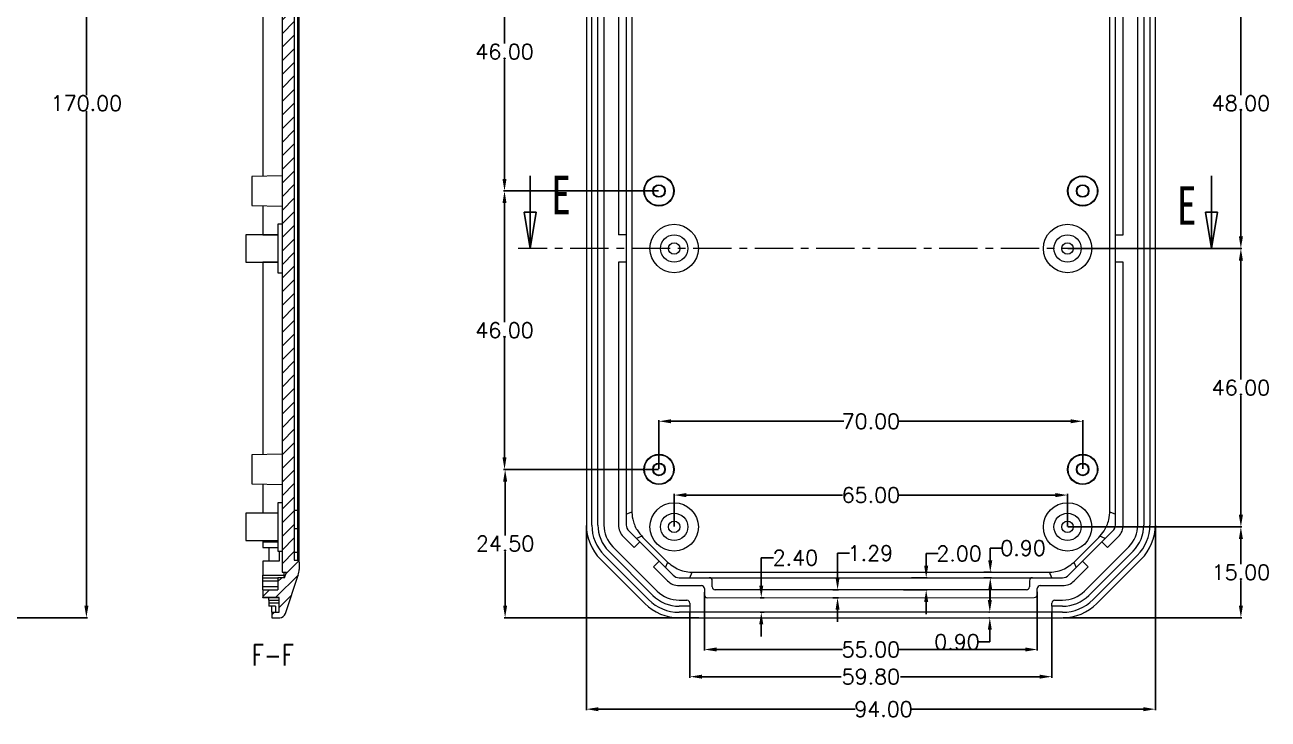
# Model space of a CAD drawing. Header units: inches. Extents: x 1153 to 4131, y 573 to 1071.
# Drawn here: x 2130.4 to 2335.8, y 744 to 858.7 of the extents above; entities that cross this region are included whole.
import ezdxf

# ---------------------------------------------------------------- set-up
doc = ezdxf.new("R2010")
doc.units = ezdxf.units.IN
doc.linetypes.add('CENTER', pattern=[10.16, 6.35, -1.27, 1.27, -1.27])
doc.styles.add('SLDTEXTSTYLE0', font='TXT', dxfattribs={"width": 0.75})
doc.styles.add('SLDTEXTSTYLE3', font='TXT', dxfattribs={"width": 0.75, "bigfont": 'bigfont'})
doc.styles.get("Standard").update_dxf_attribs({"font": 'txt', "bigfont": 'gbcbig.shx'})
doc.dimstyles.new('2.5', dxfattribs={"dimtxt": 2.5, "dimasz": 2, "dimexe": 0.18, "dimexo": 0.0625, "dimgap": 0.09, "dimtad": 0, "dimtih": 1, "dimtoh": 1, "dimzin": 0, "dimdsep": 46, "dimtxsty": 'Standard', "dimcen": 2, "dimadec": 0, "dimazin": 0, "dimtfac": 1, "dimtofl": 0, "dimtmove": 0, "dimatfit": 3, "dimfxl": 1, "dimtolj": 1, "dimtzin": 0, "dimarcsym": 0})

# ---------------------------------------------------------------- blocks, each defined once
blk = doc.blocks.new('_CLOSED')
at = {"color": 0, "linetype": 'ByBlock', "lineweight": -2}
for p, q in [((-1, 0.166667), (0, 0)), ((-1, 0.166667), (-1, -0.166667)), ((0, 0), (-1, -0.166667)), ((0, 0), (-1, 0))]:
    blk.add_line(p, q, dxfattribs=at)
blk = doc.blocks.new('*D310')
at = {"color": 0, "lineweight": -2}
for p, q in [((2108.69, 930.8), (2140.72, 930.8)), ((2140.54, 928.8), (2140.54, 847.14)), ((2140.54, 762.8), (2140.54, 844.46)), ((2109.81, 760.8), (2140.72, 760.8))]:
    blk.add_line(p, q, dxfattribs=at)
at = {"color": 0}
for points in [[(2140.21, 928.8), (2140.88, 928.8), (2140.54, 930.8)], [(2140.21, 762.8), (2140.88, 762.8), (2140.54, 760.8)]]:
    blk.add_solid(points, dxfattribs=at)
at = {"layer": 'Defpoints', "color": 0}
for p in [(2108.63, 930.8), (2140.54, 930.8), (2109.74, 760.8)]:
    blk.add_point(p, dxfattribs=at)
at = {"color": 0, "insert": (2140.54, 845.8), "char_height": 2.5, "attachment_point": 5}
blk.add_mtext('\\A1;170.00', dxfattribs=at)
blk = doc.blocks.new('*D313')
at = {"color": 0, "lineweight": -2}
for p, q in [((2223.14, 776.05), (2223.14, 745.51)), ((2317.14, 776.05), (2317.14, 745.51)), ((2225.14, 745.69), (2267.56, 745.69)), ((2315.14, 745.69), (2276.9, 745.69))]:
    blk.add_line(p, q, dxfattribs=at)
at = {"color": 0}
for points in [[(2225.14, 746.02), (2225.14, 745.35), (2223.14, 745.69)], [(2315.14, 746.02), (2315.14, 745.35), (2317.14, 745.69)]]:
    blk.add_solid(points, dxfattribs=at)
at = {"layer": 'Defpoints', "color": 0}
for p in [(2223.14, 776.12), (2317.14, 776.12), (2317.14, 745.69)]:
    blk.add_point(p, dxfattribs=at)
at = {"color": 0, "insert": (2272.23, 745.69), "char_height": 2.5, "attachment_point": 5}
blk.add_mtext('\\A1;94.00', dxfattribs=at)
blk = doc.blocks.new('*D314')
at = {"color": 0, "lineweight": -2}
for p, q in [((2240.24, 761.64), (2240.24, 750.88)), ((2300.04, 761.64), (2300.04, 750.88)), ((2242.24, 751.06), (2265.26, 751.06)), ((2298.04, 751.06), (2275.02, 751.06))]:
    blk.add_line(p, q, dxfattribs=at)
at = {"color": 0}
for points in [[(2242.24, 751.39), (2242.24, 750.73), (2240.24, 751.06)], [(2298.04, 751.39), (2298.04, 750.73), (2300.04, 751.06)]]:
    blk.add_solid(points, dxfattribs=at)
at = {"layer": 'Defpoints', "color": 0}
for p in [(2240.24, 761.7), (2300.04, 761.7), (2300.04, 751.06)]:
    blk.add_point(p, dxfattribs=at)
at = {"color": 0, "insert": (2270.14, 751.06), "char_height": 2.5, "attachment_point": 5}
blk.add_mtext('\\A1;59.80', dxfattribs=at)
blk = doc.blocks.new('*D317')
at = {"color": 0, "lineweight": -2}
for p, q in [((2242.64, 765.04), (2242.64, 755.37)), ((2297.64, 765.05), (2297.64, 755.37)), ((2244.64, 755.55), (2265.47, 755.55)), ((2295.64, 755.55), (2274.81, 755.55))]:
    blk.add_line(p, q, dxfattribs=at)
at = {"color": 0}
for points in [[(2244.64, 755.88), (2244.64, 755.22), (2242.64, 755.55)], [(2295.64, 755.88), (2295.64, 755.22), (2297.64, 755.55)]]:
    blk.add_solid(points, dxfattribs=at)
at = {"layer": 'Defpoints', "color": 0}
for p in [(2242.64, 765.1), (2297.64, 765.12), (2297.64, 755.55)]:
    blk.add_point(p, dxfattribs=at)
at = {"color": 0, "insert": (2270.14, 755.55), "char_height": 2.5, "attachment_point": 5}
blk.add_mtext('\\A1;55.00', dxfattribs=at)
blk = doc.blocks.new('*D318')
at = {"color": 0, "lineweight": -2}
for p, q in [((2289.79, 763.7), (2289.79, 765.7)), ((2289.73, 761.7), (2289.61, 761.7)), ((2289.73, 760.8), (2289.61, 760.8)), ((2289.79, 758.8), (2289.79, 756.8)), ((2289.79, 756.8), (2287.79, 756.8))]:
    blk.add_line(p, q, dxfattribs=at)
at = {"color": 0}
for points in [[(2289.46, 763.7), (2290.12, 763.7), (2289.79, 761.7)], [(2289.46, 758.8), (2290.12, 758.8), (2289.79, 760.8)]]:
    blk.add_solid(points, dxfattribs=at)
at = {"layer": 'Defpoints', "color": 0}
for p in [(2289.79, 761.7), (2289.79, 760.8), (2289.79, 760.8)]:
    blk.add_point(p, dxfattribs=at)
at = {"color": 0, "insert": (2284.37, 756.8), "char_height": 2.5, "attachment_point": 5}
blk.add_mtext('\\A1;0.90', dxfattribs=at)
blk = doc.blocks.new('*D319')
at = {"color": 0, "lineweight": -2}
for p, q in [((2252.04, 766.11), (2252.04, 770.7)), ((2252.04, 770.7), (2254.04, 770.7)), ((2252.49, 764.11), (2251.86, 764.11)), ((2252.49, 761.7), (2251.86, 761.7)), ((2252.04, 759.7), (2252.04, 757.7))]:
    blk.add_line(p, q, dxfattribs=at)
at = {"color": 0}
for points in [[(2251.7, 766.11), (2252.37, 766.11), (2252.04, 764.11)], [(2251.7, 759.7), (2252.37, 759.7), (2252.04, 761.7)]]:
    blk.add_solid(points, dxfattribs=at)
at = {"layer": 'Defpoints', "color": 0}
for p in [(2252.04, 764.11), (2252.55, 764.11), (2252.55, 761.7)]:
    blk.add_point(p, dxfattribs=at)
at = {"color": 0, "insert": (2257.67, 770.7), "char_height": 2.5, "attachment_point": 5}
blk.add_mtext('\\A1;2.40', dxfattribs=at)
blk = doc.blocks.new('*D320')
at = {"color": 0, "lineweight": -2}
for p, q in [((2264.64, 767.4), (2264.64, 771.47)), ((2264.64, 771.47), (2266.64, 771.47)), ((2263.86, 765.4), (2264.82, 765.4)), ((2263.86, 764.11), (2264.82, 764.11)), ((2264.64, 762.11), (2264.64, 760.11))]:
    blk.add_line(p, q, dxfattribs=at)
at = {"color": 0}
for points in [[(2264.31, 767.4), (2264.97, 767.4), (2264.64, 765.4)], [(2264.31, 762.11), (2264.97, 762.11), (2264.64, 764.11)]]:
    blk.add_solid(points, dxfattribs=at)
at = {"layer": 'Defpoints', "color": 0}
for p in [(2263.8, 765.4), (2263.8, 764.11), (2264.64, 765.4)]:
    blk.add_point(p, dxfattribs=at)
at = {"color": 0, "insert": (2270.06, 771.47), "char_height": 2.5, "attachment_point": 5}
blk.add_mtext('\\A1;1.29', dxfattribs=at)
blk = doc.blocks.new('*D321')
at = {"color": 0, "lineweight": -2}
for p, q in [((2279.28, 769.4), (2279.28, 771.4)), ((2279.28, 771.4), (2281.28, 771.4)), ((2276.83, 767.4), (2279.46, 767.4)), ((2275.54, 765.4), (2279.46, 765.4)), ((2279.28, 763.4), (2279.28, 761.4))]:
    blk.add_line(p, q, dxfattribs=at)
at = {"color": 0}
for points in [[(2278.95, 769.4), (2279.62, 769.4), (2279.28, 767.4)], [(2278.95, 763.4), (2279.62, 763.4), (2279.28, 765.4)]]:
    blk.add_solid(points, dxfattribs=at)
at = {"layer": 'Defpoints', "color": 0}
for p in [(2276.76, 767.4), (2279.28, 767.4), (2275.48, 765.4)]:
    blk.add_point(p, dxfattribs=at)
at = {"color": 0, "insert": (2284.71, 771.4), "char_height": 2.5, "attachment_point": 5}
blk.add_mtext('\\A1;2.00', dxfattribs=at)
blk = doc.blocks.new('*D322')
at = {"color": 0, "lineweight": -2}
for p, q in [((2289.87, 770.3), (2289.87, 772.3)), ((2289.87, 772.3), (2291.87, 772.3)), ((2288.79, 768.3), (2290.05, 768.3)), ((2288.79, 767.4), (2290.05, 767.4)), ((2289.87, 765.4), (2289.87, 763.4))]:
    blk.add_line(p, q, dxfattribs=at)
at = {"color": 0}
for points in [[(2289.53, 770.3), (2290.2, 770.3), (2289.87, 768.3)], [(2289.53, 765.4), (2290.2, 765.4), (2289.87, 767.4)]]:
    blk.add_solid(points, dxfattribs=at)
at = {"layer": 'Defpoints', "color": 0}
for p in [(2288.73, 768.3), (2289.87, 768.3), (2288.73, 767.4)]:
    blk.add_point(p, dxfattribs=at)
at = {"color": 0, "insert": (2295.29, 772.3), "char_height": 2.5, "attachment_point": 5}
blk.add_mtext('\\A1;0.90', dxfattribs=at)
blk = doc.blocks.new('*D323')
at = {"color": 0, "lineweight": -2}
for p, q in [((2237.64, 775.87), (2237.64, 781.24)), ((2239.64, 781.06), (2265.47, 781.06)), ((2300.64, 781.06), (2274.81, 781.06)), ((2302.64, 775.87), (2302.64, 781.24))]:
    blk.add_line(p, q, dxfattribs=at)
at = {"color": 0}
for points in [[(2239.64, 781.39), (2239.64, 780.72), (2237.64, 781.06)], [(2300.64, 781.39), (2300.64, 780.72), (2302.64, 781.06)]]:
    blk.add_solid(points, dxfattribs=at)
at = {"layer": 'Defpoints', "color": 0}
for p in [(2302.64, 781.06), (2237.64, 775.8), (2302.64, 775.8)]:
    blk.add_point(p, dxfattribs=at)
at = {"color": 0, "insert": (2270.14, 781.06), "char_height": 2.5, "attachment_point": 5}
blk.add_mtext('\\A1;65.00', dxfattribs=at)
blk = doc.blocks.new('*D324')
at = {"color": 0, "lineweight": -2}
for p, q in [((2235.14, 785.37), (2235.14, 793.43)), ((2237.14, 793.25), (2265.67, 793.25)), ((2303.14, 793.25), (2274.6, 793.25)), ((2305.14, 785.37), (2305.14, 793.43))]:
    blk.add_line(p, q, dxfattribs=at)
at = {"color": 0}
for points in [[(2237.14, 793.59), (2237.14, 792.92), (2235.14, 793.25)], [(2303.14, 793.59), (2303.14, 792.92), (2305.14, 793.25)]]:
    blk.add_solid(points, dxfattribs=at)
at = {"layer": 'Defpoints', "color": 0}
for p in [(2305.14, 793.25), (2235.14, 785.3), (2305.14, 785.3)]:
    blk.add_point(p, dxfattribs=at)
at = {"color": 0, "insert": (2270.14, 793.25), "char_height": 2.5, "attachment_point": 5}
blk.add_mtext('\\A1;70.00', dxfattribs=at)
blk = doc.blocks.new('*D325')
at = {"color": 0, "lineweight": -2}
for p, q in [((2302.7, 775.8), (2331.45, 775.8)), ((2331.27, 773.8), (2331.27, 769.64)), ((2331.27, 762.8), (2331.27, 766.96)), ((2301.89, 760.8), (2331.45, 760.8))]:
    blk.add_line(p, q, dxfattribs=at)
at = {"color": 0}
for points in [[(2330.94, 773.8), (2331.61, 773.8), (2331.27, 775.8)], [(2330.94, 762.8), (2331.61, 762.8), (2331.27, 760.8)]]:
    blk.add_solid(points, dxfattribs=at)
at = {"layer": 'Defpoints', "color": 0}
for p in [(2302.64, 775.8), (2331.27, 775.8), (2301.83, 760.8)]:
    blk.add_point(p, dxfattribs=at)
at = {"color": 0, "insert": (2331.27, 768.3), "char_height": 2.5, "attachment_point": 5}
blk.add_mtext('\\A1;15.00', dxfattribs=at)
blk = doc.blocks.new('*D326')
at = {"color": 0, "lineweight": -2}
for p, q in [((2302.7, 821.8), (2331.45, 821.8)), ((2331.27, 819.8), (2331.27, 800.14)), ((2331.27, 777.8), (2331.27, 797.46)), ((2302.7, 775.8), (2331.45, 775.8))]:
    blk.add_line(p, q, dxfattribs=at)
at = {"color": 0}
for points in [[(2330.94, 819.8), (2331.61, 819.8), (2331.27, 821.8)], [(2330.94, 777.8), (2331.61, 777.8), (2331.27, 775.8)]]:
    blk.add_solid(points, dxfattribs=at)
at = {"layer": 'Defpoints', "color": 0}
for p in [(2302.64, 821.8), (2331.27, 821.8), (2302.64, 775.8)]:
    blk.add_point(p, dxfattribs=at)
at = {"color": 0, "insert": (2331.27, 798.8), "char_height": 2.5, "attachment_point": 5}
blk.add_mtext('\\A1;46.00', dxfattribs=at)
blk = doc.blocks.new('*D327')
at = {"color": 0, "lineweight": -2}
for p, q in [((2302.7, 869.8), (2331.45, 869.8)), ((2331.27, 867.8), (2331.27, 847.14)), ((2331.27, 823.8), (2331.27, 844.46)), ((2302.7, 821.8), (2331.45, 821.8))]:
    blk.add_line(p, q, dxfattribs=at)
at = {"color": 0}
for points in [[(2330.94, 867.8), (2331.61, 867.8), (2331.27, 869.8)], [(2330.94, 823.8), (2331.61, 823.8), (2331.27, 821.8)]]:
    blk.add_solid(points, dxfattribs=at)
at = {"layer": 'Defpoints', "color": 0}
for p in [(2302.64, 869.8), (2331.27, 869.8), (2302.64, 821.8)]:
    blk.add_point(p, dxfattribs=at)
at = {"color": 0, "insert": (2331.27, 845.8), "char_height": 2.5, "attachment_point": 5}
blk.add_mtext('\\A1;48.00', dxfattribs=at)
blk = doc.blocks.new('*D335')
at = {"color": 0, "lineweight": -2}
for p, q in [((2235.08, 785.3), (2209.54, 785.3)), ((2209.72, 783.3), (2209.72, 774.39)), ((2209.72, 762.8), (2209.72, 771.71)), ((2241.74, 760.8), (2209.54, 760.8))]:
    blk.add_line(p, q, dxfattribs=at)
at = {"color": 0}
for points in [[(2209.39, 783.3), (2210.05, 783.3), (2209.72, 785.3)], [(2209.39, 762.8), (2210.05, 762.8), (2209.72, 760.8)]]:
    blk.add_solid(points, dxfattribs=at)
at = {"layer": 'Defpoints', "color": 0}
for p in [(2209.72, 785.3), (2235.14, 785.3), (2241.81, 760.8)]:
    blk.add_point(p, dxfattribs=at)
at = {"color": 0, "insert": (2209.72, 773.05), "char_height": 2.5, "attachment_point": 5}
blk.add_mtext('\\A1;24.50', dxfattribs=at)
blk = doc.blocks.new('*D336')
at = {"color": 0, "lineweight": -2}
for p, q in [((2235.08, 831.3), (2209.44, 831.3)), ((2209.62, 829.3), (2209.62, 809.64)), ((2209.62, 787.3), (2209.62, 806.96)), ((2235.08, 785.3), (2209.44, 785.3))]:
    blk.add_line(p, q, dxfattribs=at)
at = {"color": 0}
for points in [[(2209.28, 829.3), (2209.95, 829.3), (2209.62, 831.3)], [(2209.28, 787.3), (2209.95, 787.3), (2209.62, 785.3)]]:
    blk.add_solid(points, dxfattribs=at)
at = {"layer": 'Defpoints', "color": 0}
for p in [(2209.62, 831.3), (2235.14, 831.3), (2235.14, 785.3)]:
    blk.add_point(p, dxfattribs=at)
at = {"color": 0, "insert": (2209.62, 808.3), "char_height": 2.5, "attachment_point": 5}
blk.add_mtext('\\A1;46.00', dxfattribs=at)
blk = doc.blocks.new('*D337')
at = {"color": 0, "lineweight": -2}
for p, q in [((2235.08, 877.3), (2209.44, 877.3)), ((2209.62, 875.3), (2209.62, 855.64)), ((2209.62, 833.3), (2209.62, 852.96)), ((2235.08, 831.3), (2209.44, 831.3))]:
    blk.add_line(p, q, dxfattribs=at)
at = {"color": 0}
for points in [[(2209.28, 875.3), (2209.95, 875.3), (2209.62, 877.3)], [(2209.28, 833.3), (2209.95, 833.3), (2209.62, 831.3)]]:
    blk.add_solid(points, dxfattribs=at)
at = {"layer": 'Defpoints', "color": 0}
for p in [(2209.62, 877.3), (2235.14, 877.3), (2235.14, 831.3)]:
    blk.add_point(p, dxfattribs=at)
at = {"color": 0, "insert": (2209.62, 854.3), "char_height": 2.5, "attachment_point": 5}
blk.add_mtext('\\A1;46.00', dxfattribs=at)

msp = doc.modelspace()

# ---------------------------------------------------------------- hatches: boundary and pattern name
at = {"linetype": 'Continuous', "lineweight": 0}
h = msp.add_hatch(dxfattribs=at)
h.set_pattern_fill('ANSI31', color=4, scale=0.5, style=0)
edge = h.paths.add_edge_path(flags=0)
edge.add_line((2174.894, 770.303), (2174.894, 921.303))
edge.add_line((2174.894, 921.303), (2175.394, 921.303))
edge.add_arc((2175.394, 921.603), 0.3, 270, 360)
edge.add_line((2175.694, 921.603), (2175.694, 922.817))
edge.add_arc((2172.694, 922.817), 3, 0, 18.43495)
edge.add_line((2175.54, 923.765), (2173.422, 930.12))
edge.add_arc((2172.473, 929.803), 1, 18.43495, 90)
edge.add_line((2172.473, 930.803), (2171.194, 930.803))
edge.add_line((2171.194, 930.803), (2171.194, 929.903))
edge.add_line((2171.194, 929.903), (2172.394, 929.903))
edge.add_line((2172.394, 929.903), (2172.394, 927.503))
edge.add_line((2172.394, 927.503), (2169.694, 927.503))
edge.add_line((2169.694, 927.503), (2169.694, 926.203))
edge.add_line((2169.694, 926.203), (2172.194, 926.203))
edge.add_line((2172.194, 926.203), (2172.194, 924.203))
edge.add_line((2172.194, 924.203), (2173.285, 924.203))
edge.add_line((2173.285, 924.203), (2173.585, 923.303))
edge.add_line((2173.585, 923.303), (2172.894, 923.303))
edge.add_line((2172.894, 923.303), (2172.894, 768.303))
edge.add_line((2172.894, 768.303), (2173.585, 768.303))
edge.add_line((2173.585, 768.303), (2173.285, 767.403))
edge.add_line((2173.285, 767.403), (2172.194, 767.403))
edge.add_line((2172.194, 767.403), (2172.194, 765.403))
edge.add_line((2172.194, 765.403), (2169.694, 765.403))
edge.add_line((2169.694, 765.403), (2169.694, 764.117))
edge.add_line((2169.694, 764.117), (2172.394, 764.117))
edge.add_line((2172.394, 764.117), (2172.394, 761.703))
edge.add_line((2172.394, 761.703), (2171.194, 761.703))
edge.add_line((2171.194, 761.703), (2171.194, 760.803))
edge.add_line((2171.194, 760.803), (2172.473, 760.803))
edge.add_arc((2172.473, 761.803), 1, 270, 341.56505)
edge.add_line((2173.422, 761.487), (2175.54, 767.842))
edge.add_arc((2172.694, 768.79), 3, 341.56505, 360)
edge.add_line((2175.694, 768.79), (2175.694, 770.003))
edge.add_arc((2175.394, 770.003), 0.3, 360, 450)
edge.add_line((2175.394, 770.303), (2174.894, 770.303))

# ---------------------------------------------------------------- linework, layer by layer
at = {"color": 7, "linetype": 'Continuous', "lineweight": 15}
for p, q in [((2172.894, 923.303), (2172.894, 768.303)), ((2174.894, 921.303), (2174.894, 770.303)), ((2223.139, 915.49), (2223.139, 776.117)), ((2224.039, 776.117), (2224.039, 915.49)), ((2225.039, 776.117), (2225.039, 915.49)), ((2226.039, 915.49), (2226.039, 776.117)), ((2314.239, 776.117), (2314.239, 915.49)), ((2315.239, 915.49), (2315.239, 776.117)), ((2316.239, 915.49), (2316.239, 776.117)), ((2317.139, 776.117), (2317.139, 915.49)), ((2175.394, 913.077), (2175.394, 778.53)), ((2175.694, 778.53), (2175.694, 913.077)), ((2230.639, 913.077), (2230.639, 778.53)), ((2309.639, 778.53), (2309.639, 913.077)), ((2169.694, 867.553), (2169.694, 833.748)), ((2228.439, 867.553), (2228.439, 824.053)), ((2229.739, 867.553), (2229.739, 824.053)), ((2310.539, 824.053), (2310.539, 867.553)), ((2311.839, 824.053), (2311.839, 867.553)), ((2172.894, 833.803), (2167.894, 833.716)), ((2167.894, 833.716), (2167.894, 828.891)), ((2167.894, 828.891), (2172.894, 828.803)), ((2169.694, 828.859), (2169.694, 824.053)), ((2172.894, 825.803), (2172.194, 825.803)), ((2172.194, 825.803), (2172.194, 817.803)), ((2172.194, 824.053), (2166.894, 824.053)), ((2166.894, 824.053), (2166.894, 821.803)), ((2169.694, 824.053), (2172.194, 824.053)), ((2229.739, 824.053), (2228.439, 824.053)), ((2229.739, 824.053), (2229.739, 819.553)), ((2310.539, 824.053), (2311.839, 824.053)), ((2310.539, 819.553), (2310.539, 824.053)), ((2166.894, 821.803), (2166.894, 819.553)), ((2166.894, 819.553), (2172.194, 819.553)), ((2172.194, 819.553), (2169.694, 819.553)), ((2169.694, 819.553), (2169.694, 787.748)), ((2229.739, 819.553), (2228.439, 819.553)), ((2228.439, 819.553), (2228.439, 776.117)), ((2229.739, 819.553), (2229.739, 776.117)), ((2311.839, 819.553), (2310.539, 819.553)), ((2310.539, 776.117), (2310.539, 819.553)), ((2311.839, 776.117), (2311.839, 819.553)), ((2172.194, 817.803), (2172.894, 817.803)), ((2172.894, 787.803), (2167.894, 787.716)), ((2167.894, 787.716), (2167.894, 782.891)), ((2167.894, 782.891), (2172.894, 782.803)), ((2169.694, 782.859), (2169.694, 778.053)), ((2172.894, 779.803), (2172.194, 779.803)), ((2172.194, 779.803), (2172.194, 771.803)), ((2175.394, 778.53), (2174.894, 778.53)), ((2175.394, 778.53), (2175.694, 778.53)), ((2172.194, 778.053), (2166.894, 778.053)), ((2166.894, 778.053), (2166.894, 775.803)), ((2229.739, 777.895), (2230.644, 778.27)), ((2309.634, 778.27), (2310.539, 777.895)), ((2166.894, 775.803), (2166.894, 773.553)), ((2175.394, 775.472), (2174.894, 775.472)), ((2175.394, 775.472), (2175.394, 771.57)), ((2175.694, 771.358), (2175.694, 775.26)), ((2230.149, 775.127), (2231.965, 773.311)), ((2308.313, 773.311), (2310.129, 775.127)), ((2166.894, 773.553), (2172.194, 773.553)), ((2169.694, 773.553), (2169.694, 773.311)), ((2169.694, 773.311), (2172.194, 773.311)), ((2169.694, 773.311), (2169.694, 772.392)), ((2169.694, 772.392), (2172.194, 772.392)), ((2170.694, 772.392), (2170.694, 770.129)), ((2227.533, 772.511), (2234.847, 765.197)), ((2229.23, 774.208), (2231.046, 772.392)), ((2231.965, 773.311), (2231.046, 772.392)), ((2232.311, 774.245), (2231.406, 773.87)), ((2231.965, 773.311), (2235.147, 770.129)), ((2232.491, 774.058), (2236.393, 770.156)), ((2303.885, 770.156), (2307.787, 774.058)), ((2305.131, 770.129), (2308.313, 773.311)), ((2305.432, 765.197), (2312.745, 772.511)), ((2308.872, 773.87), (2307.967, 774.245)), ((2308.313, 773.311), (2309.232, 772.392)), ((2309.232, 772.392), (2311.048, 774.208)), ((2172.194, 771.803), (2172.894, 771.803)), ((2172.394, 771.803), (2172.394, 770.129)), ((2175.394, 771.57), (2174.894, 771.57)), ((2174.894, 770.303), (2175.394, 770.303)), ((2225.482, 770.46), (2232.796, 763.147)), ((2233.432, 763.783), (2226.119, 771.097)), ((2234.139, 764.49), (2226.826, 771.804)), ((2313.452, 771.804), (2306.139, 764.49)), ((2314.16, 771.097), (2306.846, 763.783)), ((2307.482, 763.147), (2314.796, 770.46)), ((2172.394, 770.129), (2169.694, 770.129)), ((2169.694, 770.129), (2169.694, 767.813)), ((2172.894, 768.303), (2173.585, 768.303)), ((2173.285, 767.403), (2173.585, 768.303)), ((2175.694, 770.003), (2175.694, 768.79)), ((2235.147, 770.129), (2234.228, 769.21)), ((2234.228, 769.21), (2236.544, 766.894)), ((2235.147, 770.129), (2237.463, 767.813)), ((2236.206, 769.071), (2236.581, 769.976)), ((2240.231, 767.403), (2240.605, 768.308)), ((2240.865, 768.303), (2299.413, 768.303)), ((2300.048, 767.403), (2299.673, 768.308)), ((2302.815, 767.813), (2305.131, 770.129)), ((2303.698, 769.976), (2304.072, 769.071)), ((2303.735, 766.894), (2306.05, 769.21)), ((2305.131, 770.129), (2306.05, 769.21)), ((2169.694, 767.813), (2173.206, 767.813)), ((2169.694, 767.403), (2169.694, 767.813)), ((2169.694, 766.903), (2169.694, 767.403)), ((2169.694, 767.403), (2172.194, 767.403)), ((2169.694, 766.903), (2172.194, 766.903)), ((2169.694, 765.903), (2169.694, 766.903)), ((2172.194, 767.403), (2172.194, 765.403)), ((2173.285, 767.403), (2172.194, 767.403)), ((2173.422, 761.487), (2175.54, 767.842)), ((2238.453, 767.403), (2243.439, 767.403)), ((2243.439, 767.403), (2296.839, 767.403)), ((2243.939, 765.903), (2243.939, 766.903)), ((2296.339, 766.903), (2296.339, 765.903)), ((2296.839, 767.403), (2301.825, 767.403)), ((2172.194, 765.903), (2169.694, 765.903)), ((2169.694, 765.403), (2169.694, 765.903)), ((2169.694, 765.403), (2169.694, 764.117)), ((2169.694, 765.403), (2172.194, 765.403)), ((2172.394, 764.117), (2169.694, 764.117)), ((2169.694, 764.104), (2169.694, 764.117)), ((2172.394, 764.104), (2169.694, 764.104)), ((2170.694, 763.703), (2170.694, 764.104)), ((2172.394, 761.703), (2172.394, 764.117)), ((2238.453, 766.103), (2242.139, 766.103)), ((2242.639, 765.603), (2242.639, 764.604)), ((2243.139, 764.104), (2297.139, 764.128)), ((2295.839, 765.403), (2244.439, 765.403)), ((2297.639, 764.628), (2297.639, 765.603)), ((2298.139, 766.103), (2301.825, 766.103)), ((2170.694, 763.703), (2172.394, 763.703)), ((2170.694, 763.703), (2170.694, 763.203)), ((2170.694, 763.203), (2170.694, 762.703)), ((2172.394, 763.203), (2170.694, 763.203)), ((2171.794, 762.703), (2170.694, 762.703)), ((2171.194, 761.703), (2171.194, 762.703)), ((2171.794, 762.703), (2171.794, 761.703)), ((2238.453, 763.703), (2239.739, 763.703)), ((2240.239, 762.703), (2238.453, 762.703)), ((2240.239, 763.203), (2240.239, 762.703)), ((2240.239, 762.703), (2240.239, 761.703)), ((2300.039, 762.703), (2300.039, 763.203)), ((2301.825, 762.703), (2300.039, 762.703)), ((2300.039, 762.703), (2300.039, 761.703)), ((2300.539, 763.703), (2301.825, 763.703)), ((2171.194, 761.703), (2171.194, 760.803)), ((2171.194, 761.703), (2172.394, 761.703)), ((2171.194, 760.803), (2172.473, 760.803)), ((2301.825, 761.703), (2238.453, 761.703)), ((2238.453, 760.803), (2301.825, 760.803))]:
    msp.add_line(p, q, dxfattribs=at)
at = {"color": 7, "linetype": 'Continuous', "lineweight": 30}
for p, q in [((2213.854, 833.803), (2213.854, 821.803)), ((2326.424, 833.803), (2326.424, 821.803))]:
    msp.add_line(p, q, dxfattribs=at)
at = {"color": 1, "linetype": 'CENTER', "lineweight": 0}
msp.add_line((2328.424, 821.803), (2211.854, 821.803), dxfattribs=at)
at = {"color": 7, "linetype": 'Continuous', "lineweight": 15}
for centre, radius in [((2235.139, 831.303), 2.5), ((2235.139, 831.303), 2.413), ((2235.139, 831.303), 1.037), ((2235.139, 831.303), 0.95), ((2305.139, 831.303), 2.5), ((2305.139, 831.303), 2.413), ((2305.139, 831.303), 1.037), ((2305.139, 831.303), 0.95), ((2237.639, 821.803), 4), ((2302.639, 821.803), 4), ((2237.639, 821.803), 2.25), ((2302.639, 821.803), 2.25), ((2237.639, 821.803), 0.95), ((2302.639, 821.803), 0.95), ((2235.139, 785.303), 2.5), ((2235.139, 785.303), 2.413), ((2305.139, 785.303), 2.5), ((2305.139, 785.303), 2.413), ((2235.139, 785.303), 1.037), ((2235.139, 785.303), 0.95), ((2305.139, 785.303), 1.037), ((2305.139, 785.303), 0.95), ((2237.639, 775.803), 4), ((2302.639, 775.803), 4), ((2237.639, 775.803), 2.25), ((2237.639, 775.803), 0.95), ((2302.639, 775.803), 2.25), ((2302.639, 775.803), 0.95)]:
    msp.add_circle(centre, radius, dxfattribs=at)
for centre, radius, start, end in [((2175.431, 775.207), 0.268, 11.42065, 98.05025), ((2231.139, 776.117), 8, 180, 225), ((2231.139, 776.117), 7.1, 180, 225), ((2231.139, 776.117), 6.1, 180, 225), ((2231.139, 776.117), 5.1, 180, 225), ((2231.139, 776.117), 2.7, 180, 225), ((2231.139, 776.117), 1.4, 180, 225), ((2309.139, 776.117), 1.4, 315, 0), ((2309.139, 776.117), 2.7, 315, 360), ((2309.139, 776.117), 5.1, 315, 0), ((2309.139, 776.117), 6.1, 315, 0), ((2309.139, 776.117), 7.1, 315, 0), ((2309.139, 776.117), 8, 315, 0), ((2175.431, 771.305), 0.268, 11.42065, 98.05025), ((2175.394, 770.003), 0.3, 360, 90), ((2172.694, 768.79), 3, 341.56505, 0), ((2238.453, 768.803), 2.7, 225, 270), ((2238.453, 768.803), 1.4, 225, 270), ((2243.439, 766.903), 0.5, 0, 90), ((2296.839, 766.903), 0.5, 90, 180), ((2301.825, 768.803), 1.4, 270, 315), ((2301.825, 768.803), 2.7, 270, 315), ((2238.453, 768.803), 6.1, 225, 270), ((2238.453, 768.803), 5.1, 225, 270), ((2242.139, 765.603), 0.5, 0, 90), ((2243.139, 764.604), 0.5, 180, 270.02535), ((2244.439, 765.903), 0.5, 180, 270), ((2295.839, 765.903), 0.5, 270, 0), ((2297.139, 764.628), 0.5, 270.02535, 0), ((2298.139, 765.603), 0.5, 90, 180), ((2301.825, 768.803), 5.1, 270, 315), ((2301.825, 768.803), 6.1, 270, 315), ((2238.453, 768.803), 8, 225, 270), ((2238.453, 768.803), 7.1, 225, 270), ((2239.739, 763.203), 0.5, 0, 90), ((2300.539, 763.203), 0.5, 90, 180), ((2301.825, 768.803), 7.1, 270, 315), ((2301.825, 768.803), 8, 270, 315), ((2172.473, 761.803), 1, 270, 341.56505)]:
    msp.add_arc(centre, radius, start, end, dxfattribs=at)
msp.add_ellipse((2154.312, 767.403), major_axis=(18.821, 3.385), ratio=0.7095423, start_param=6.0647245, end_param=6.1003305, dxfattribs=at)
for points, knots in [([(2175.394, 778.53), (2175.394, 777.944), (2175.394, 777.393), (2175.394, 776.335), (2175.394, 775.883), (2175.394, 775.472)], [0, 0, 0, 0, 0.5, 0.5, 1, 1, 1, 1]), ([(2175.694, 775.26), (2175.694, 775.295), (2175.694, 775.379), (2175.694, 775.53), (2175.694, 775.727), (2175.693, 776.012), (2175.693, 776.359), (2175.693, 776.756), (2175.693, 777.169), (2175.693, 777.589), (2175.694, 777.982), (2175.694, 778.285), (2175.694, 778.458), (2175.694, 778.53)], [0, 0, 0, 0, 0.0412174, 0.0968863, 0.1668225, 0.2509478, 0.386178, 0.4998822, 0.6123897, 0.7488765, 0.8568873, 0.9407196, 1, 1, 1, 1]), ([(2230.639, 778.53), (2230.668, 778.051), (2230.717, 777.25), (2231.05, 776.165), (2231.576, 775.102), (2232.143, 774.455), (2232.491, 774.058)], [0, 0, 0, 0, 0.2887177, 0.4826013, 0.6821057, 1, 1, 1, 1]), ([(2307.787, 774.058), (2308.105, 774.417), (2308.636, 775.017), (2309.168, 776.021), (2309.548, 777.143), (2309.604, 778.002), (2309.639, 778.53)], [0, 0, 0, 0, 0.288717, 0.48259976, 0.68210593, 1, 1, 1, 1]), ([(2175.394, 771.57), (2175.394, 771.156), (2175.394, 770.833), (2175.394, 770.396), (2175.394, 770.303), (2175.394, 770.303)], [0, 0, 0, 0, 0.5, 0.5, 1, 1, 1, 1]), ([(2175.694, 770.003), (2175.694, 770.004), (2175.694, 770.005), (2175.694, 770.017), (2175.694, 770.043), (2175.693, 770.1), (2175.693, 770.2), (2175.693, 770.35), (2175.693, 770.535), (2175.693, 770.756), (2175.694, 770.991), (2175.694, 771.187), (2175.694, 771.308), (2175.694, 771.358)], [0, 0, 0, 0, 0.0412174, 0.0968863, 0.1668225, 0.2509478, 0.386178, 0.4998822, 0.6123897, 0.7488765, 0.8568873, 0.9407196, 1, 1, 1, 1]), ([(2236.393, 770.156), (2236.988, 769.561), (2237.715, 769.068), (2239.162, 768.469), (2240.024, 768.303), (2240.865, 768.303)], [0, 0, 0, 0, 0.5, 0.5, 1, 1, 1, 1]), ([(2299.413, 768.303), (2300.254, 768.303), (2301.117, 768.469), (2302.563, 769.068), (2303.29, 769.561), (2303.885, 770.156)], [0, 0, 0, 0, 0.5, 0.5, 1, 1, 1, 1]), ([(2173.206, 767.813), (2173.198, 767.748), (2173.192, 767.691), (2173.184, 767.589), (2173.181, 767.545), (2173.181, 767.44), (2173.19, 767.403), (2173.206, 767.403)], [0, 0, 0, 0, 0.25, 0.25, 0.5, 0.5, 1, 1, 1, 1])]:
    msp.add_open_spline(points, degree=3, knots=knots, dxfattribs=at)

# ---------------------------------------------------------------- block references
at = {"color": 7, "linetype": 'Continuous', "lineweight": 30, "xscale": 6, "yscale": 6, "rotation": 270}
for p in [(2213.854, 821.803), (2326.424, 821.803)]:
    msp.add_blockref('_CLOSED', p, dxfattribs=at)

# ---------------------------------------------------------------- texts
at = {"color": 7, "linetype": 'Continuous', "char_height": 6.35, "attachment_point": 1, "style": 'SLDTEXTSTYLE0'}
for insert in [(2217.35, 833.803), (2320.694, 832.079)]:
    msp.add_mtext('E', dxfattribs=dict(at, insert=insert))
at = {"color": 0, "linetype": 'Continuous', "lineweight": 0, "insert": (2171.344, 756.388), "char_height": 3.5, "attachment_point": 2, "style": 'SLDTEXTSTYLE3'}
msp.add_mtext('F-F', dxfattribs=at)

# ---------------------------------------------------------------- dimensions: what is measured, and where the dimension line sits
for base, p1, p2, picture, middle in [((2140.543, 930.803), (2109.745, 760.803), (2108.63, 930.803), '*D310', (2140.543, 845.803)), ((2209.616, 877.303), (2235.139, 831.303), (2235.139, 877.303), '*D337', (2209.616, 854.303)), ((2331.274, 869.803), (2302.639, 821.803), (2302.639, 869.803), '*D327', (2331.274, 845.803)), ((2209.616, 831.303), (2235.139, 785.303), (2235.139, 831.303), '*D336', (2209.616, 808.303)), ((2331.274, 821.803), (2302.639, 775.803), (2302.639, 821.803), '*D326', (2331.274, 798.803)), ((2209.72, 785.303), (2241.807, 760.803), (2235.139, 785.303), '*D335', (2209.72, 773.053)), ((2331.274, 775.803), (2301.825, 760.803), (2302.639, 775.803), '*D325', (2331.274, 768.303)), ((2279.283, 767.403), (2275.479, 765.403), (2276.765, 767.403), '*D321', (2284.706, 771.403)), ((2289.789, 760.803), (2289.789, 761.703), (2289.789, 760.803), '*D318', (2284.365, 756.803))]:
    dim = msp.add_linear_dim(base=base, p1=p1, p2=p2, angle=90, dimstyle='2.5')
    dim.commit()
    dim.dimension.update_dxf_attribs({"geometry": picture, "text_midpoint": middle})
for base, p1, p2, picture, middle in [((2305.139, 793.253), (2235.139, 785.303), (2305.139, 785.303), '*D324', (2270.139, 793.253)), ((2302.639, 781.057), (2237.639, 775.803), (2302.639, 775.803), '*D323', (2270.139, 781.057)), ((2297.639, 755.551), (2242.639, 765.104), (2297.639, 765.116), '*D317', (2270.139, 755.551))]:
    dim = msp.add_linear_dim(base=base, p1=p1, p2=p2, dimstyle='2.5')
    dim.commit()
    dim.dimension.update_dxf_attribs({"geometry": picture, "text_midpoint": middle})
for base, p1, p2, picture, middle in [((2317.139, 745.686), (2223.139, 776.117), (2317.139, 776.117), '*D313', (2272.23, 745.686)), ((2300.039, 751.061), (2240.239, 761.703), (2300.039, 761.703), '*D314', (2270.139, 751.061))]:
    dim = msp.add_linear_dim(base=base, p1=p1, p2=p2, dimstyle='2.5')
    dim.commit()
    dim.dimension.update_dxf_attribs({"geometry": picture, "text_midpoint": middle, "dimtype": 160})
for base, p1, p2, picture, middle in [((2252.03636, 764.10843), (2252.55481, 761.70345), (2252.55481, 764.10843), '*D319', (2257.66802, 770.6983)), ((2264.641, 765.403), (2263.8, 764.113), (2263.8, 765.403), '*D320', (2270.064, 771.471)), ((2289.868, 768.303), (2288.731, 767.403), (2288.731, 768.303), '*D322', (2295.291, 772.303))]:
    dim = msp.add_linear_dim(base=base, p1=p1, p2=p2, angle=90, dimstyle='2.5')
    dim.commit()
    dim.dimension.update_dxf_attribs({"geometry": picture, "text_midpoint": middle, "dimtype": 160})

doc.saveas('drawing.dxf')
